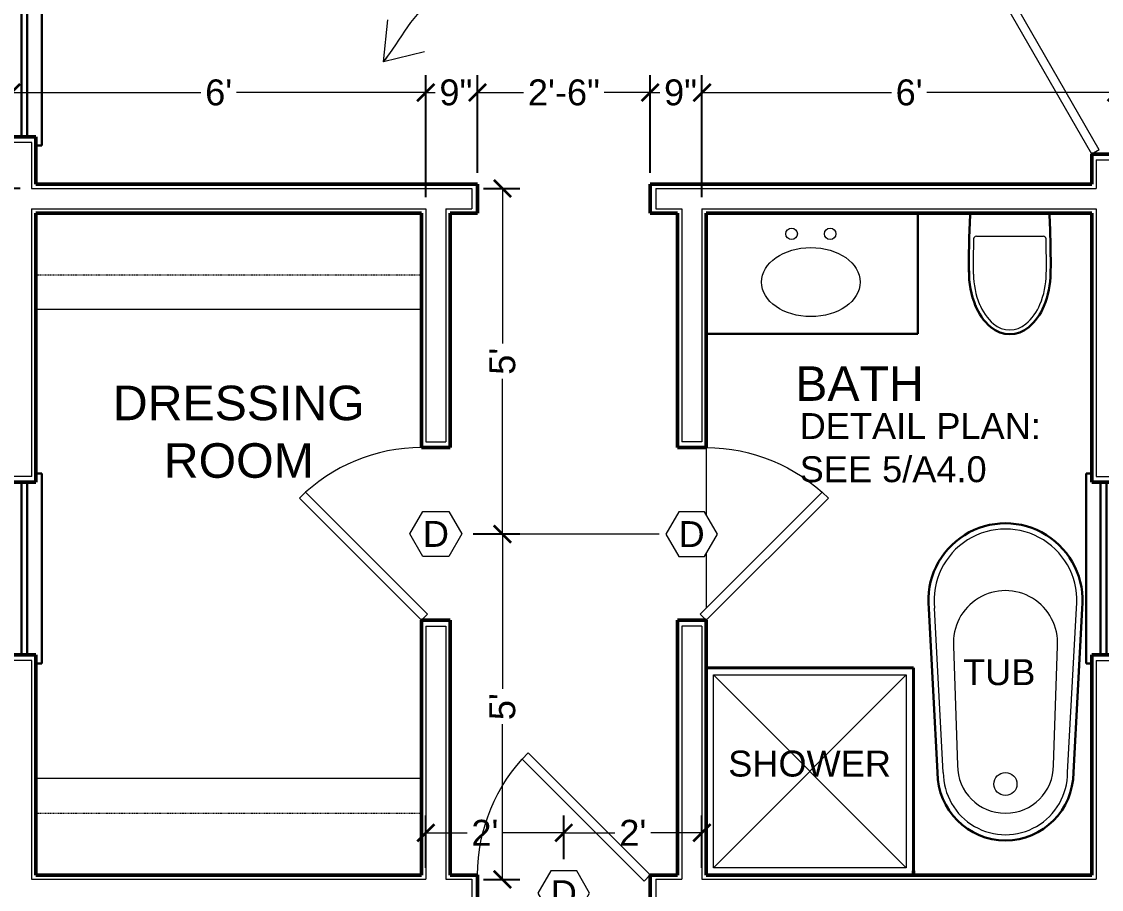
# Model space of a CAD drawing. Header units: inches. Extents: x -4969 to 16721, y 2489 to 24693.
# Drawn here: x 1101 to 1288.7, y 7295.5 to 7446.3 of the extents above; entities that cross this region are included whole.
import ezdxf

# ---------------------------------------------------------------- set-up
doc = ezdxf.new("R2010")
doc.units = ezdxf.units.IN
doc.header["$MEASUREMENT"] = 0
doc.linetypes.add('DASHED2', pattern=[0.375, 0.25, -0.125])
doc.layers.get('0').update_dxf_attribs({"lineweight": 5})
for name, color, linetype, lineweight in [('1', 1, 'Continuous', 9), ('2', 6, 'Continuous', 20), ('3', 3, 'Continuous', 30), ('4', 2, 'Continuous', 40), ('5', 4, 'Continuous', 50), ('A-DIMSx', 7, 'Continuous', 9), ('A-SYMB', 7, 'Continuous', 20), ('A-TEXTx', 7, 'Continuous', 20)]:
    doc.layers.add(name, color=color, linetype=linetype, lineweight=lineweight)
doc.styles.get("Standard").update_dxf_attribs({"font": 'Arial.ttf'})
doc.dimstyles.get("Standard").update_dxf_attribs({"dimtxt": 3, "dimasz": 2, "dimexe": 0.03125, "dimexo": 0.0625, "dimgap": 0.03125, "dimtad": 0, "dimtoh": 1, "dimdec": 4, "dimlfac": 0.99985, "dimzin": 0, "dimdsep": 46, "dimlunit": 4, "dimtxsty": 'Standard', "dimblk": 'ARCHTICK', "dimblk1": 'ARCHTICK', "dimblk2": 'ARCHTICK', "dimcen": 0.09, "dimclrt": 256, "dimadec": 0, "dimazin": 0, "dimtfac": 1, "dimtdec": 4, "dimtofl": 0, "dimtmove": 0, "dimatfit": 3, "dimfxl": 1, "dimtolj": 1, "dimtzin": 0, "dimarcsym": 0})

# ---------------------------------------------------------------- blocks, each defined once
blk = doc.blocks.new('TOILET wall hung plan')
blk.add_line((-588.53, 4605.3), (-588.53, 4619.05))
for centre, radius, start, end in [((-580.07, 4461.8), 157.48, 89.2082, 93.0796), ((-578.1, 4604.3), 14.96, 67.4006, 90), ((-576.13, 4609.03), 9.84, 40.9645, 67.4006), ((-572.5, 4612.17), 5.04, 319.0355, 40.9645), ((-576.13, 4615.32), 9.84, 291.2543, 319.0355), ((-578.1, 4620.05), 14.96, 268.5146, 292.5994), ((-580.07, 4762.55), 157.48, 266.9204, 270.7918)]:
    blk.add_arc(centre, radius, start, end)
at = {"layer": '1', "ltscale": 0.25}
blk.add_line((-584.5, 4606.37), (-584.5, 4617.97), dxfattribs=at)
for centre, start, end in [((-584, 4617.97), 91.4437, 180), ((-584, 4606.37), 180, 268.5563)]:
    blk.add_arc(centre, 0.5, start, end, dxfattribs=at)
at = {"layer": '1'}
for centre, radius, start, end in [((-580.07, 4461.8), 156.73, 89.2082, 91.4437), ((-578.1, 4604.3), 14.21, 67.4006, 89.2082), ((-576.13, 4609.03), 9.09, 40.9645, 67.4006), ((-572.5, 4612.17), 4.29, 319.0355, 40.9645), ((-576.13, 4615.32), 9.09, 291.2543, 319.0355), ((-580.07, 4762.55), 156.73, 268.5563, 270.7918), ((-578.1, 4620.05), 14.21, 270.7918, 292.5993)]:
    blk.add_arc(centre, radius, start, end, dxfattribs=at)
blk = doc.blocks.new('window plan 30')
at = {"layer": '1'}
for p, q in [((181.69, 1684.26), (181.69, 1680.76)), ((213.69, 1684.26), (213.69, 1680.76))]:
    blk.add_line(p, q, dxfattribs=at)
at = {"layer": '3'}
for p, q in [((181.19, 1685.01), (181.19, 1686.01)), ((181.19, 1686.01), (214.19, 1686.01)), ((214.19, 1686.01), (214.19, 1685.01)), ((212.69, 1683.48), (182.69, 1683.48)), ((212.69, 1682.48), (182.69, 1682.48)), ((179.69, 1677.76), (179.69, 1678.76)), ((215.69, 1678.76), (215.69, 1677.76)), ((215.69, 1677.76), (179.69, 1677.76))]:
    blk.add_line(p, q, dxfattribs=at)
at = {"layer": '5'}
for p, q in [((182.69, 1685.01), (182.69, 1678.76)), ((212.69, 1685.01), (212.69, 1678.76))]:
    blk.add_line(p, q, dxfattribs=at)
blk = doc.blocks.new('door plan 36 thirdclosed')
at = {"layer": '1'}
for p, q in [((6155.71, 1261.81), (6155.71, 1265.31)), ((6193.71, 1261.81), (6193.71, 1265.31))]:
    blk.add_line(p, q, dxfattribs=at)
at = {"layer": '1', "lineweight": 5, "ltscale": 0.1}
for p, q in [((6191.96, 1262.36), (6160.78, 1244.36)), ((6191.96, 1262.36), (6192.71, 1261.06)), ((6192.71, 1261.06), (6161.53, 1243.06))]:
    blk.add_line(p, q, dxfattribs=at)
at = {"layer": '1'}
blk.add_arc((6192.71, 1261.06), 36, 180, 210, dxfattribs=at)
at = {"layer": '2'}
for p, q in [((6195.71, 1268.31), (6153.71, 1268.31)), ((6153.71, 1268.31), (6153.71, 1267.31)), ((6195.71, 1267.31), (6195.71, 1268.31))]:
    blk.add_line(p, q, dxfattribs=at)
at = {"layer": '5'}
for p, q in [((6156.71, 1261.06), (6156.71, 1267.31)), ((6192.71, 1261.06), (6192.71, 1267.31))]:
    blk.add_line(p, q, dxfattribs=at)
blk = doc.blocks.new('door plan 30')
at = {"layer": '1'}
for p, q in [((362.69, 1685.26), (359.19, 1685.26)), ((363.44, 1684.26), (362.38, 1683.2)), ((363.44, 1684.26), (384.65, 1663.05)), ((362.38, 1683.2), (383.57, 1662.01)), ((362.69, 1653.26), (359.19, 1653.26))]:
    blk.add_line(p, q, dxfattribs=at)
blk.add_arc((363.44, 1684.26), 30, 270, 315, dxfattribs=at)
at = {"layer": '5'}
for p, q in [((358.44, 1684.26), (363.44, 1684.26)), ((358.44, 1654.26), (363.44, 1654.26))]:
    blk.add_line(p, q, dxfattribs=at)
blk = doc.blocks.new('_ArchTick')
at = {"color": 0, "linetype": 'ByBlock', "lineweight": 0, "const_width": 0.15}
blk.add_lwpolyline([(-0.5, -0.5), (0.5, 0.5)], dxfattribs=at)
blk = doc.blocks.new('*D531')
at = {"layer": 'A-DIMSx', "color": 0, "lineweight": -2, "ltscale": 0.1, "transparency": 16777216}
for p, q in [((1100.79, 7417.27), (950.36, 7417.27)), ((1082.83, 7351.27), (950.36, 7351.27))]:
    blk.add_line(p, q, dxfattribs=at)
at = {"layer": 'A-DIMSx', "color": 0, "lineweight": 5, "ltscale": 0.1, "transparency": 16777216}
for p, q in [((953.36, 7417.27), (953.36, 7391.26)), ((953.36, 7351.27), (953.36, 7377.29))]:
    blk.add_line(p, q, dxfattribs=at)
at = {"layer": 'Defpoints', "color": 0, "ltscale": 0.1, "transparency": 16777216}
for p in [(953.36, 7417.27), (1102.79, 7417.27), (1084.83, 7351.27)]:
    blk.add_point(p, dxfattribs=at)
at = {"layer": 'A-DIMSx', "color": 0, "lineweight": 5, "ltscale": 0.1, "transparency": 16777216, "xscale": 3, "yscale": 3, "zscale": 3}
for p, rotation in [((953.36, 7417.27), 90), ((953.36, 7351.27), 270)]:
    blk.add_blockref('_ArchTick', p, dxfattribs=dict(at, rotation=rotation))
at = {"layer": 'A-DIMSx', "ltscale": 0.1, "transparency": 16777216, "insert": (953.36, 7384.27), "char_height": 4.5, "attachment_point": 5, "rotation": 90}
blk.add_mtext('\\A1;5\'-6"', dxfattribs=at)
blk = doc.blocks.new('*D539')
at = {"layer": 'A-DIMSx', "color": 0, "lineweight": -2, "ltscale": 0.1, "transparency": 16777216}
for p, q in [((1082.83, 7441.27), (950.36, 7441.27)), ((1100.79, 7417.27), (950.36, 7417.27))]:
    blk.add_line(p, q, dxfattribs=at)
at = {"layer": 'A-DIMSx', "color": 0, "lineweight": 5, "ltscale": 0.1, "transparency": 16777216}
for p, q in [((953.36, 7441.27), (953.36, 7432.38)), ((953.36, 7417.27), (953.36, 7426.17))]:
    blk.add_line(p, q, dxfattribs=at)
at = {"layer": 'Defpoints', "color": 0, "ltscale": 0.1, "transparency": 16777216}
for p in [(953.36, 7441.27), (1084.83, 7441.27), (1102.79, 7417.27)]:
    blk.add_point(p, dxfattribs=at)
at = {"layer": 'A-DIMSx', "color": 0, "lineweight": 5, "ltscale": 0.1, "transparency": 16777216, "xscale": 3, "yscale": 3, "zscale": 3}
for p, rotation in [((953.36, 7441.27), 90), ((953.36, 7417.27), 270)]:
    blk.add_blockref('_ArchTick', p, dxfattribs=dict(at, rotation=rotation))
at = {"layer": 'A-DIMSx', "ltscale": 0.1, "transparency": 16777216, "insert": (953.36, 7429.27), "char_height": 4.5, "attachment_point": 5, "rotation": 90}
blk.add_mtext("\\A1;2'", dxfattribs=at)
blk = doc.blocks.new('*D544')
at = {"layer": 'A-DIMSx', "color": 0, "lineweight": -2, "ltscale": 0.1, "transparency": 16777216}
for p, q in [((1099.29, 7427.27), (1099.29, 7436.95)), ((1171.29, 7415.77), (1171.29, 7436.95))]:
    blk.add_line(p, q, dxfattribs=at)
at = {"layer": 'A-DIMSx', "color": 0, "lineweight": 5, "ltscale": 0.1, "transparency": 16777216}
for p, q in [((1099.29, 7433.95), (1132.21, 7433.95)), ((1171.29, 7433.95), (1138.37, 7433.95))]:
    blk.add_line(p, q, dxfattribs=at)
at = {"layer": 'Defpoints', "color": 0, "ltscale": 0.1, "transparency": 16777216}
for p in [(1171.29, 7433.95), (1099.29, 7425.27), (1171.29, 7413.77)]:
    blk.add_point(p, dxfattribs=at)
at = {"layer": 'A-DIMSx', "color": 0, "lineweight": 5, "ltscale": 0.1, "transparency": 16777216, "xscale": 3, "yscale": 3, "zscale": 3, "rotation": 180}
blk.add_blockref('_ArchTick', (1099.29, 7433.95), dxfattribs=at)
at = {"layer": 'A-DIMSx', "color": 0, "lineweight": 5, "ltscale": 0.1, "transparency": 16777216, "xscale": 3, "yscale": 3, "zscale": 3}
blk.add_blockref('_ArchTick', (1171.29, 7433.95), dxfattribs=at)
at = {"layer": 'A-DIMSx', "ltscale": 0.1, "transparency": 16777216, "insert": (1135.29, 7433.95), "char_height": 4.5, "attachment_point": 5}
blk.add_mtext("\\A1;6'", dxfattribs=at)
blk = doc.blocks.new('*D545')
at = {"layer": 'A-DIMSx', "color": 0, "lineweight": -2, "ltscale": 0.1, "transparency": 16777216}
for p, q in [((1171.29, 7415.77), (1171.29, 7436.95)), ((1180.29, 7420.02), (1180.29, 7436.95))]:
    blk.add_line(p, q, dxfattribs=at)
at = {"layer": 'A-DIMSx', "color": 0, "lineweight": 5, "ltscale": 0.1, "transparency": 16777216}
for p, q in [((1171.29, 7433.95), (1172.93, 7433.95)), ((1180.29, 7433.95), (1180.11, 7433.95))]:
    blk.add_line(p, q, dxfattribs=at)
at = {"layer": 'Defpoints', "color": 0, "ltscale": 0.1, "transparency": 16777216}
for p in [(1180.29, 7433.95), (1180.29, 7418.02), (1171.29, 7413.77)]:
    blk.add_point(p, dxfattribs=at)
at = {"layer": 'A-DIMSx', "color": 0, "lineweight": 5, "ltscale": 0.1, "transparency": 16777216, "xscale": 3, "yscale": 3, "zscale": 3, "rotation": 180}
blk.add_blockref('_ArchTick', (1171.29, 7433.95), dxfattribs=at)
at = {"layer": 'A-DIMSx', "color": 0, "lineweight": 5, "ltscale": 0.1, "transparency": 16777216, "xscale": 3, "yscale": 3, "zscale": 3}
blk.add_blockref('_ArchTick', (1180.29, 7433.95), dxfattribs=at)
at = {"layer": 'A-DIMSx', "ltscale": 0.1, "transparency": 16777216, "insert": (1176.52, 7433.95), "char_height": 4.5, "attachment_point": 5}
blk.add_mtext('\\A1;9"', dxfattribs=at)
blk = doc.blocks.new('*D546')
at = {"layer": 'A-DIMSx', "color": 0, "lineweight": -2, "ltscale": 0.1, "transparency": 16777216}
for p, q in [((1219.29, 7415.77), (1219.29, 7436.95)), ((1291.29, 7424.27), (1291.29, 7436.95))]:
    blk.add_line(p, q, dxfattribs=at)
at = {"layer": 'A-DIMSx', "color": 0, "lineweight": 5, "ltscale": 0.1, "transparency": 16777216}
for p, q in [((1219.29, 7433.95), (1252.21, 7433.95)), ((1291.29, 7433.95), (1258.37, 7433.95))]:
    blk.add_line(p, q, dxfattribs=at)
at = {"layer": 'Defpoints', "color": 0, "ltscale": 0.1, "transparency": 16777216}
for p in [(1291.29, 7433.95), (1291.29, 7422.27), (1219.29, 7413.77)]:
    blk.add_point(p, dxfattribs=at)
at = {"layer": 'A-DIMSx', "color": 0, "lineweight": 5, "ltscale": 0.1, "transparency": 16777216, "xscale": 3, "yscale": 3, "zscale": 3, "rotation": 180}
blk.add_blockref('_ArchTick', (1219.29, 7433.95), dxfattribs=at)
at = {"layer": 'A-DIMSx', "color": 0, "lineweight": 5, "ltscale": 0.1, "transparency": 16777216, "xscale": 3, "yscale": 3, "zscale": 3}
blk.add_blockref('_ArchTick', (1291.29, 7433.95), dxfattribs=at)
at = {"layer": 'A-DIMSx', "ltscale": 0.1, "transparency": 16777216, "insert": (1255.29, 7433.95), "char_height": 4.5, "attachment_point": 5}
blk.add_mtext("\\A1;6'", dxfattribs=at)
blk = doc.blocks.new('*D547')
at = {"layer": 'A-DIMSx', "color": 0, "lineweight": -2, "ltscale": 0.1, "transparency": 16777216}
for p, q in [((1180.29, 7420.02), (1180.29, 7436.95)), ((1210.29, 7420.02), (1210.29, 7436.95))]:
    blk.add_line(p, q, dxfattribs=at)
at = {"layer": 'A-DIMSx', "color": 0, "lineweight": 5, "ltscale": 0.1, "transparency": 16777216}
for p, q in [((1180.29, 7433.95), (1188.27, 7433.95)), ((1210.29, 7433.95), (1202.31, 7433.95))]:
    blk.add_line(p, q, dxfattribs=at)
at = {"layer": 'Defpoints', "color": 0, "ltscale": 0.1, "transparency": 16777216}
for p in [(1210.29, 7433.95), (1180.29, 7418.02), (1210.29, 7418.02)]:
    blk.add_point(p, dxfattribs=at)
at = {"layer": 'A-DIMSx', "color": 0, "lineweight": 5, "ltscale": 0.1, "transparency": 16777216, "xscale": 3, "yscale": 3, "zscale": 3, "rotation": 180}
blk.add_blockref('_ArchTick', (1180.29, 7433.95), dxfattribs=at)
at = {"layer": 'A-DIMSx', "color": 0, "lineweight": 5, "ltscale": 0.1, "transparency": 16777216, "xscale": 3, "yscale": 3, "zscale": 3}
blk.add_blockref('_ArchTick', (1210.29, 7433.95), dxfattribs=at)
at = {"layer": 'A-DIMSx', "ltscale": 0.1, "transparency": 16777216, "insert": (1195.29, 7433.95), "char_height": 4.5, "attachment_point": 5}
blk.add_mtext('\\A1;2\'-6"', dxfattribs=at)
blk = doc.blocks.new('*D548')
at = {"layer": 'A-DIMSx', "color": 0, "lineweight": -2, "ltscale": 0.1, "transparency": 16777216}
for p, q in [((1210.29, 7420.02), (1210.29, 7436.95)), ((1219.29, 7415.84), (1219.29, 7436.95))]:
    blk.add_line(p, q, dxfattribs=at)
at = {"layer": 'A-DIMSx', "color": 0, "lineweight": 5, "ltscale": 0.1, "transparency": 16777216}
for p, q in [((1210.29, 7433.95), (1211.97, 7433.95)), ((1219.29, 7433.95), (1219.15, 7433.95))]:
    blk.add_line(p, q, dxfattribs=at)
at = {"layer": 'Defpoints', "color": 0, "ltscale": 0.1, "transparency": 16777216}
for p in [(1219.29, 7433.95), (1210.29, 7418.02), (1219.29, 7413.84)]:
    blk.add_point(p, dxfattribs=at)
at = {"layer": 'A-DIMSx', "color": 0, "lineweight": 5, "ltscale": 0.1, "transparency": 16777216, "xscale": 3, "yscale": 3, "zscale": 3, "rotation": 180}
blk.add_blockref('_ArchTick', (1210.29, 7433.95), dxfattribs=at)
at = {"layer": 'A-DIMSx', "color": 0, "lineweight": 5, "ltscale": 0.1, "transparency": 16777216, "xscale": 3, "yscale": 3, "zscale": 3}
blk.add_blockref('_ArchTick', (1219.29, 7433.95), dxfattribs=at)
at = {"layer": 'A-DIMSx', "ltscale": 0.1, "transparency": 16777216, "insert": (1215.56, 7433.95), "char_height": 4.5, "attachment_point": 5}
blk.add_mtext('\\A1;9"', dxfattribs=at)
blk = doc.blocks.new('*D553')
at = {"layer": 'A-DIMSx', "color": 0, "lineweight": -2, "ltscale": 0.1, "transparency": 16777216}
for p, q in [((1171.29, 7299.27), (1171.29, 7308.36)), ((1195.26, 7300.77), (1195.26, 7308.36))]:
    blk.add_line(p, q, dxfattribs=at)
at = {"layer": 'A-DIMSx', "color": 0, "lineweight": 5, "ltscale": 0.1, "transparency": 16777216}
for p, q in [((1171.29, 7305.36), (1178.45, 7305.36)), ((1195.26, 7305.36), (1184.67, 7305.36))]:
    blk.add_line(p, q, dxfattribs=at)
at = {"layer": 'Defpoints', "color": 0, "ltscale": 0.1, "transparency": 16777216}
for p in [(1195.26, 7305.36), (1195.26, 7298.77), (1171.29, 7297.27)]:
    blk.add_point(p, dxfattribs=at)
at = {"layer": 'A-DIMSx', "color": 0, "lineweight": 5, "ltscale": 0.1, "transparency": 16777216, "xscale": 3, "yscale": 3, "zscale": 3, "rotation": 180}
blk.add_blockref('_ArchTick', (1171.29, 7305.36), dxfattribs=at)
at = {"layer": 'A-DIMSx', "color": 0, "lineweight": 5, "ltscale": 0.1, "transparency": 16777216, "xscale": 3, "yscale": 3, "zscale": 3}
blk.add_blockref('_ArchTick', (1195.26, 7305.36), dxfattribs=at)
at = {"layer": 'A-DIMSx', "ltscale": 0.1, "transparency": 16777216, "insert": (1181.56, 7305.36), "char_height": 4.5, "attachment_point": 5}
blk.add_mtext("\\A1;2'", dxfattribs=at)
blk = doc.blocks.new('*D554')
at = {"layer": 'A-DIMSx', "color": 0, "lineweight": -2, "ltscale": 0.1, "transparency": 16777216}
for p, q in [((1195.26, 7300.77), (1195.26, 7308.36)), ((1219.29, 7299.27), (1219.29, 7308.36))]:
    blk.add_line(p, q, dxfattribs=at)
at = {"layer": 'A-DIMSx', "color": 0, "lineweight": 5, "ltscale": 0.1, "transparency": 16777216}
for p, q in [((1195.26, 7305.36), (1204.16, 7305.36)), ((1219.29, 7305.36), (1210.38, 7305.36))]:
    blk.add_line(p, q, dxfattribs=at)
at = {"layer": 'Defpoints', "color": 0, "ltscale": 0.1, "transparency": 16777216}
for p in [(1219.29, 7305.36), (1195.26, 7298.77), (1219.29, 7297.27)]:
    blk.add_point(p, dxfattribs=at)
at = {"layer": 'A-DIMSx', "color": 0, "lineweight": 5, "ltscale": 0.1, "transparency": 16777216, "xscale": 3, "yscale": 3, "zscale": 3, "rotation": 180}
blk.add_blockref('_ArchTick', (1195.26, 7305.36), dxfattribs=at)
at = {"layer": 'A-DIMSx', "color": 0, "lineweight": 5, "ltscale": 0.1, "transparency": 16777216, "xscale": 3, "yscale": 3, "zscale": 3}
blk.add_blockref('_ArchTick', (1219.29, 7305.36), dxfattribs=at)
at = {"layer": 'A-DIMSx', "ltscale": 0.1, "transparency": 16777216, "insert": (1207.27, 7305.36), "char_height": 4.5, "attachment_point": 5}
blk.add_mtext("\\A1;2'", dxfattribs=at)
blk = doc.blocks.new('*D555')
at = {"layer": 'A-DIMSx', "color": 0, "lineweight": -2, "ltscale": 0.1, "transparency": 16777216}
for p, q in [((1179.54, 7357.27), (1187.61, 7357.27)), ((1181.29, 7297.27), (1187.61, 7297.27))]:
    blk.add_line(p, q, dxfattribs=at)
at = {"layer": 'A-DIMSx', "color": 0, "lineweight": 5, "ltscale": 0.1, "transparency": 16777216}
for p, q in [((1184.61, 7357.27), (1184.61, 7330.35)), ((1184.61, 7297.27), (1184.61, 7324.2))]:
    blk.add_line(p, q, dxfattribs=at)
at = {"layer": 'Defpoints', "color": 0, "ltscale": 0.1, "transparency": 16777216}
for p in [(1177.54, 7357.27), (1184.61, 7357.27), (1179.29, 7297.27)]:
    blk.add_point(p, dxfattribs=at)
at = {"layer": 'A-DIMSx', "color": 0, "lineweight": 5, "ltscale": 0.1, "transparency": 16777216, "xscale": 3, "yscale": 3, "zscale": 3}
for p, rotation in [((1184.61, 7357.27), 90), ((1184.61, 7297.27), 270)]:
    blk.add_blockref('_ArchTick', p, dxfattribs=dict(at, rotation=rotation))
at = {"layer": 'A-DIMSx', "ltscale": 0.1, "transparency": 16777216, "insert": (1184.61, 7327.27), "char_height": 4.5, "attachment_point": 5, "rotation": 90}
blk.add_mtext("\\A1;5'", dxfattribs=at)
blk = doc.blocks.new('*D556')
at = {"layer": 'A-DIMSx', "color": 0, "lineweight": -2, "ltscale": 0.1, "transparency": 16777216}
for p, q in [((1181.29, 7417.27), (1187.61, 7417.27)), ((1179.54, 7357.27), (1187.61, 7357.27))]:
    blk.add_line(p, q, dxfattribs=at)
at = {"layer": 'A-DIMSx', "color": 0, "lineweight": 5, "ltscale": 0.1, "transparency": 16777216}
for p, q in [((1184.61, 7417.27), (1184.61, 7390.35)), ((1184.61, 7357.27), (1184.61, 7384.2))]:
    blk.add_line(p, q, dxfattribs=at)
at = {"layer": 'Defpoints', "color": 0, "ltscale": 0.1, "transparency": 16777216}
for p in [(1179.29, 7417.27), (1184.61, 7417.27), (1177.54, 7357.27)]:
    blk.add_point(p, dxfattribs=at)
at = {"layer": 'A-DIMSx', "color": 0, "lineweight": 5, "ltscale": 0.1, "transparency": 16777216, "xscale": 3, "yscale": 3, "zscale": 3}
for p, rotation in [((1184.61, 7417.27), 90), ((1184.61, 7357.27), 270)]:
    blk.add_blockref('_ArchTick', p, dxfattribs=dict(at, rotation=rotation))
at = {"layer": 'A-DIMSx', "ltscale": 0.1, "transparency": 16777216, "insert": (1184.61, 7387.27), "char_height": 4.5, "attachment_point": 5, "rotation": 90}
blk.add_mtext("\\A1;5'", dxfattribs=at)
blk = doc.blocks.new('streamline 55in plan')
at = {"layer": '1'}
for p, q in [((3744.48, 4270.43), (3773, 4271.95)), ((3766.41, 4268.66), (3745.73, 4267.98)), ((3745.73, 4251.28), (3766.41, 4250.6)), ((3744.48, 4248.83), (3773, 4247.3))]:
    blk.add_line(p, q, dxfattribs=at)
blk.add_circle((3742.45, 4259.63), 2, dxfattribs=at)
for centre, radius, start, end in [((3774.35, 4259.63), 12.4, 263.7527, 96.2473), ((3744.45, 4259.63), 10.8, 89.8613, 270.1387), ((3745.73, 4259.63), 8.35, 90, 270), ((3767, 4259.63), 9.05, 266.2307, 93.7693)]:
    blk.add_arc(centre, radius, start, end, dxfattribs=at)
at = {"layer": '3', "ltscale": 0.25}
for p, q in [((3744.45, 4271.43), (3772.92, 4272.95)), ((3744.45, 4247.83), (3772.92, 4246.3))]:
    blk.add_line(p, q, dxfattribs=at)
for centre, radius, start, end in [((3744.45, 4259.63), 11.8, 90, 270), ((3774.35, 4259.63), 13.4, 263.8739, 96.1261)]:
    blk.add_arc(centre, radius, start, end, dxfattribs=at)

msp = doc.modelspace()

# ---------------------------------------------------------------- linework, layer by layer
at = {"layer": '1'}
for p, q in [((1102.7880716, 7425.2747155), (1102.7880716, 7417.2747155)), ((1287.7880716, 7422.2747155), (1287.7880716, 7417.2747155)), ((1102.7880716, 7417.2747155), (1179.2880716, 7417.2747155)), ((1179.2880716, 7417.2747155), (1179.2880716, 7413.7747155)), ((1211.2880716, 7417.2747155), (1287.7880716, 7417.2747155)), ((1211.2880716, 7417.2747155), (1211.2880716, 7413.7747155)), ((1102.7880716, 7413.7747155), (1171.2880716, 7413.7747155)), ((1102.7880716, 7413.7747155), (1102.7880716, 7367.2747155)), ((1171.2880716, 7413.7747155), (1171.2880716, 7373.2747155)), ((1174.7880716, 7413.7747155), (1174.7880716, 7373.2747155)), ((1174.7880716, 7413.7747155), (1179.2880716, 7413.7747155)), ((1211.2880716, 7413.7747155), (1215.7880716, 7413.7747155)), ((1215.7880716, 7413.7747155), (1215.7880716, 7373.2747155)), ((1219.2880716, 7413.7747155), (1219.2880716, 7373.2747155)), ((1219.2880716, 7413.7747155), (1287.7880716, 7413.7747155)), ((1287.7880716, 7413.7747155), (1287.7880716, 7367.2747155)), ((1171.2880716, 7341.2747155), (1171.2880716, 7297.2747155)), ((1174.7880716, 7341.2747155), (1174.7880716, 7297.2747155)), ((1215.7880716, 7341.2747155), (1215.7880716, 7297.2747155)), ((1219.2880716, 7341.2747155), (1219.2880716, 7297.2747155)), ((1102.7880716, 7335.2747155), (1102.7880716, 7297.2747155)), ((1287.7880716, 7335.2747155), (1287.7880716, 7297.2747155)), ((1221.2880716, 7332.7747155), (1254.7880716, 7299.2747155)), ((1254.7880716, 7332.7747155), (1221.2880716, 7299.2747155)), ((1102.7880716, 7297.2747155), (1171.2880716, 7297.2747155)), ((1174.7880716, 7297.2747155), (1179.2880716, 7297.2747155)), ((1211.2880716, 7297.2747155), (1215.7880716, 7297.2747155)), ((1219.2880716, 7297.2747155), (1287.7880716, 7297.2747155)), ((1256.0380716, 7298.0247155), (1286.0380716, 7298.0247155))]:
    msp.add_line(p, q, dxfattribs=at)
at = {"layer": '1', "ltscale": 0.25}
for p, q in [((1220.0380716, 7372.2747155), (1220.0380716, 7360.6364708)), ((1220.0380716, 7353.8489372), (1220.0380716, 7344.3960358))]:
    msp.add_line(p, q, dxfattribs=at)
at = {"layer": '1'}
msp.add_lwpolyline([(1221.2880716, 7332.7747155), (1254.7880716, 7332.7747155), (1254.7880716, 7299.2747155), (1221.2880716, 7299.2747155)], close=True, dxfattribs=at)
at = {"layer": '2', "linetype": 'DASHED2', "ltscale": 0.25}
for p, q in [((1103.5380716, 7402.2747155), (1170.5380716, 7402.2747155)), ((1103.5380716, 7308.7747155), (1170.5380716, 7308.7747155))]:
    msp.add_line(p, q, dxfattribs=at)
at = {"layer": '2'}
for p, q in [((1170.5380716, 7396.2747155), (1103.5380716, 7396.2747155)), ((1170.5380716, 7314.7747155), (1103.5380716, 7314.7747155))]:
    msp.add_line(p, q, dxfattribs=at)
at = {"layer": '2', "ltscale": 0.25}
for centre in [(1234.8640538, 7409.4083055), (1241.561747, 7409.4083055)]:
    msp.add_circle(centre, 1, dxfattribs=at)
msp.add_ellipse((1238.2129004, 7401.0247155), major_axis=(8.5662936, 0), ratio=0.7004196088, dxfattribs=at)
at = {"layer": '3'}
for p in [(1256.7880716, 7413.0247155), (1220.0380716, 7392.0247155)]:
    msp.add_line(p, (1256.7880716, 7392.0247155), dxfattribs=at)
at = {"layer": '4'}
for p, q in [((1220.0380716, 7334.0247155), (1256.0380716, 7334.0247155)), ((1256.0380716, 7334.0247155), (1256.0380716, 7298.0247155))]:
    msp.add_line(p, q, dxfattribs=at)
at = {"layer": '5'}
for p, q in [((1103.5380716, 7426.2747155), (1103.5380716, 7418.0247155)), ((1287.0380716, 7423.2747155), (1287.0380716, 7418.0247155)), ((1103.5380716, 7418.0247155), (1180.2880716, 7418.0247155)), ((1180.2880716, 7413.0247155), (1180.2880716, 7418.0247155)), ((1210.2880716, 7413.0247155), (1210.2880716, 7418.0247155)), ((1210.2880716, 7418.0247155), (1287.0380716, 7418.0247155)), ((1103.5380716, 7413.0247155), (1170.5380716, 7413.0247155)), ((1103.5380716, 7413.0247155), (1103.5380716, 7366.2747155)), ((1170.5380716, 7413.0247155), (1170.5380716, 7372.2747155)), ((1175.5380716, 7413.0247155), (1180.2880716, 7413.0247155)), ((1175.5380716, 7413.0247155), (1175.5380716, 7372.2747155)), ((1210.2880716, 7413.0247155), (1215.0380716, 7413.0247155)), ((1215.0380716, 7413.0247155), (1215.0380716, 7372.2747155)), ((1220.0380716, 7413.0247155), (1287.0380716, 7413.0247155)), ((1220.0380716, 7413.0247155), (1220.0380716, 7372.2747155)), ((1287.0380716, 7413.0247155), (1287.0380716, 7366.2747155)), ((1170.5380716, 7342.2747155), (1170.5380716, 7298.0247155)), ((1175.5380716, 7342.2747155), (1175.5380716, 7298.0247155)), ((1215.0380716, 7342.2747155), (1215.0380716, 7298.0247155)), ((1220.0380716, 7342.2747155), (1220.0380716, 7298.0247155)), ((1103.5380716, 7336.2747155), (1103.5380716, 7298.0247155)), ((1287.0380716, 7336.2747155), (1287.0380716, 7298.0247155)), ((1256.0380716, 7298.7747155), (1256.0380716, 7298.0247155)), ((1103.5380716, 7298.0247155), (1170.5380716, 7298.0247155)), ((1175.5380716, 7298.0247155), (1180.2880716, 7298.0247155)), ((1210.2880716, 7298.0247155), (1215.0380716, 7298.0247155)), ((1220.0380716, 7298.0247155), (1287.0380716, 7298.0247155))]:
    msp.add_line(p, q, dxfattribs=at)
at = {"layer": 'A-DIMSx', "ltscale": 0.1}
msp.add_line((1187.6070588, 7357.2747155), (1211.8372386, 7357.2747155), dxfattribs=at)
at = {"layer": 'A-SYMB', "ltscale": 0.1}
for points in [[(1170.7880716, 7353.3776012), (1168.5380716, 7357.2747155), (1170.7880716, 7361.1718298), (1175.2880716, 7361.1718298), (1177.5380716, 7357.2747155), (1175.2880716, 7353.3776012)], [(1219.7474638, 7353.3455897), (1221.9974638, 7357.242704), (1219.7474638, 7361.1398183), (1215.2474638, 7361.1398183), (1212.9974638, 7357.242704), (1215.2474638, 7353.3455897)], [(1193.0094971, 7298.7671466), (1190.7594971, 7294.8700323), (1193.0094971, 7290.9729179), (1197.5094971, 7290.9729179), (1199.7594971, 7294.8700323), (1197.5094971, 7298.7671466)]]:
    msp.add_lwpolyline(points, close=True, dxfattribs=at)

# ---------------------------------------------------------------- block references
at = {"xscale": -1}
for p, rotation in [((-581.4715036, 7243.5856635), 269.9999999999997), ((2972.0476468, 7548.9637675), 89.99999999999969)]:
    msp.add_blockref('window plan 30', p, dxfattribs=dict(at, rotation=rotation))
for name, p, rotation in [('window plan 30', (-581.4715036, 7548.9637675), 270.0000000000003), ('streamline 55in plan', (5531.6650722, 3571.3750642), 90)]:
    msp.add_blockref(name, p, dxfattribs=dict(rotation=rotation))
at = {"layer": '2', "ltscale": 0.1, "rotation": 270}
msp.add_blockref('door plan 36 thirdclosed', (25.9750285, 13615.9851839), dxfattribs=at)
at = {"layer": '2', "rotation": 180}
msp.add_blockref('door plan 30', (1533.9771236, 9026.5342907), dxfattribs=at)
at = {"layer": '2', "xscale": -1}
for p, rotation in [((856.5990196, 9026.5342907), 180), ((-473.9715036, 6934.5856635), 270)]:
    msp.add_blockref('door plan 30', p, dxfattribs=dict(at, rotation=rotation))
at = {"layer": '3', "ltscale": 0.25, "rotation": 270}
msp.add_blockref('TOILET wall hung plan', (-3339.3863103, 6824.4974011), dxfattribs=at)

# ---------------------------------------------------------------- texts
at = {"layer": 'A-TEXTx', "ltscale": 0.5}
for s, insert, char_height, width, attachment_point in [('BATH', (1246.6720849, 7386.3878126), 6, 42.072139748, 2), ('{DRESSING ROOM}', (1138.787435, 7383.0311223), 6, 63.656590751, 2), ('{D}', (1173.0478212, 7357.2768072), 4.5, 5.465913137, 5), ('{D}', (1217.4877142, 7357.2447957), 4.5, 5.465913137, 5), ('{TUB}', (1270.9526232, 7335.5122305), 4.5, 30.017011487, 2), ('{SHOWER}', (1237.9894684, 7319.6271853), 4.5, 43.443701873, 2), ('{D}', (1195.2692467, 7294.8679406), 4.5, 5.465913137, 5)]:
    msp.add_mtext(s, dxfattribs=dict(at, insert=insert, char_height=char_height, width=width, attachment_point=attachment_point))
at = {"layer": 'A-TEXTx', "color": 152, "ltscale": 0.25, "insert": (1236.2701729, 7372.2349369), "char_height": 4.5, "attachment_point": 4}
msp.add_mtext('DETAIL PLAN: \\PSEE 5/A4.0', dxfattribs=at)

# ---------------------------------------------------------------- dimensions: what is measured, and where the dimension line sits
at = {"layer": 'A-DIMSx', "ltscale": 0.1}
for base, p1, p2, picture, middle in [((953.3579095, 7441.2747155), (1102.7880716, 7417.2747155), (1084.8282756, 7441.2747155), '*D539', (953.3579095, 7429.2747155)), ((953.3579095, 7417.2747155), (1084.8282756, 7351.2747155), (1102.7880716, 7417.2747155), '*D531', (953.3579095, 7384.2747155)), ((1184.6070588, 7417.2747155), (1177.5380716, 7357.2747155), (1179.2880716, 7417.2747155), '*D556', (1184.6070588, 7387.2747155)), ((1184.6070588, 7357.2747155), (1179.2880716, 7297.2747155), (1177.5380716, 7357.2747155), '*D555', (1184.6070588, 7327.2747155))]:
    dim = msp.add_linear_dim(base=base, p1=p1, p2=p2, angle=90, dimstyle='Standard', override={"dimtxt": 4.5, "dimasz": 3, "dimexe": 3, "dimexo": 2, "dimgap": 1, "dimlfac": -47.9928, "dimlwd": 5}, dxfattribs=at)
    dim.commit()
    dim.dimension.update_dxf_attribs({"geometry": picture, "text_midpoint": middle})
for base, p1, p2, picture, middle in [((1171.2880716, 7433.9536687), (1099.2880716, 7425.2747155), (1171.2880716, 7413.7747155), '*D544', (1135.2880716, 7433.9536687)), ((1210.2880716, 7433.9536687), (1180.2880716, 7418.0247155), (1210.2880716, 7418.0247155), '*D547', (1195.2880716, 7433.9536687)), ((1291.2880716, 7433.9536687), (1219.2880716, 7413.7747155), (1291.2880716, 7422.2747155), '*D546', (1255.2880716, 7433.9536687)), ((1219.2880716, 7305.3577381), (1195.2594971, 7298.7671466), (1219.2880716, 7297.2747155), '*D554', (1207.2737843, 7305.3577381))]:
    dim = msp.add_linear_dim(base=base, p1=p1, p2=p2, dimstyle='Standard', override={"dimtxt": 4.5, "dimasz": 3, "dimexe": 3, "dimexo": 2, "dimgap": 1, "dimlfac": -47.9928, "dimlwd": 5}, dxfattribs=at)
    dim.commit()
    dim.dimension.update_dxf_attribs({"geometry": picture, "text_midpoint": middle})
for base, p1, p2, picture, middle in [((1180.2880716, 7433.9536687), (1171.2880716, 7413.7747155), (1180.2880716, 7418.0247155), '*D545', (1176.5205346, 7433.9536687)), ((1219.2880716, 7433.9536687), (1210.2880716, 7418.0247155), (1219.2880716, 7413.8372155), '*D548', (1215.5607862, 7433.9536687)), ((1195.2594971, 7305.3577381), (1171.2880716, 7297.2747155), (1195.2594971, 7298.7671466), '*D553', (1181.5631365, 7305.3577381))]:
    dim = msp.add_linear_dim(base=base, p1=p1, p2=p2, dimstyle='Standard', override={"dimtxt": 4.5, "dimasz": 3, "dimexe": 3, "dimexo": 2, "dimgap": 1, "dimlfac": -47.9928, "dimlwd": 5}, dxfattribs=at)
    dim.commit()
    dim.dimension.update_dxf_attribs({"geometry": picture, "text_midpoint": middle, "dimtype": 160})

# ---------------------------------------------------------------- leaders
at = {"layer": 'A-TEXTx', "path_type": 1, "annotation_type": 0, "has_hookline": 1, "hookline_direction": 0, "text_width": 60.8850614}
msp.add_leader([(1163.9146484, 7439.2944216), (1173.2256241, 7449.9225972), (1179.5695958, 7450.6733544)], dimstyle='Standard', override={"dimasz": 6, "dimgap": 1, "dimldrblk": 'Open90', "dimlwd": -1}, dxfattribs=at)

doc.saveas('drawing.dxf')
